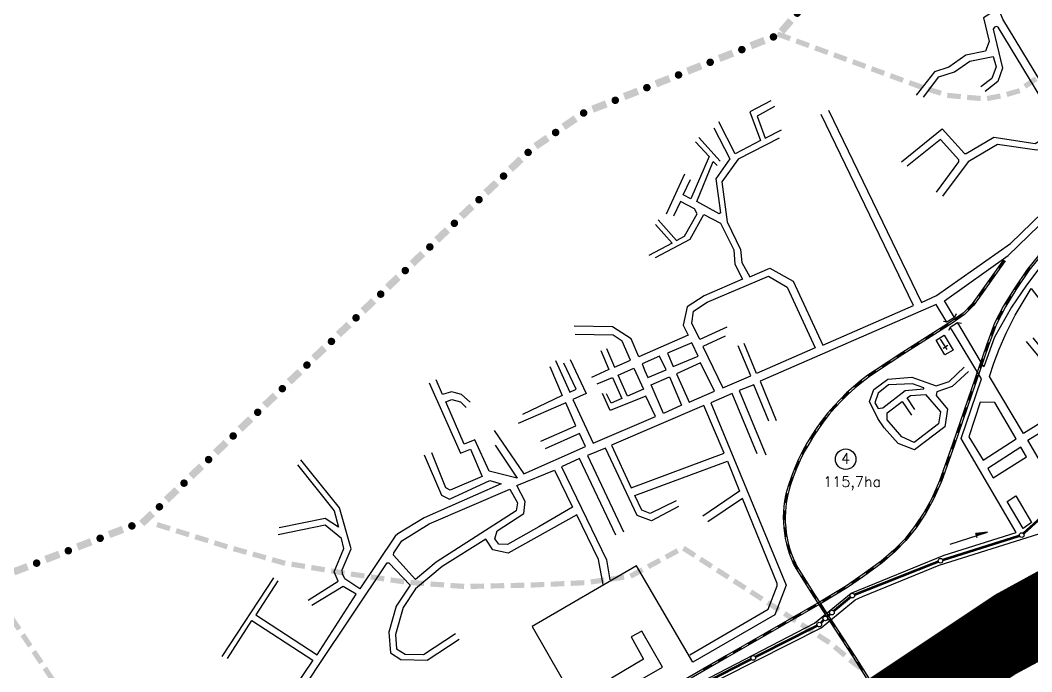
# Model space of a CAD drawing. Extents: x 673693 to 677773, y 7546493 to 7550545.
# Drawn here: x 674572 to 676251, y 7547663 to 7548745 of the extents above; entities that cross this region are included whole.
import ezdxf
from ezdxf.enums import TextEntityAlignment as Align

# ---------------------------------------------------------------- set-up
doc = ezdxf.new("R2010")
doc.units = 0
doc.header["$LTSCALE"] = 60
doc.header["$MEASUREMENT"] = 0
doc.layers.get('0').update_dxf_attribs({"linetype": 'CONTINUOUS'})
for name, color, linetype in [('ESTACAO', 5, 'CONTINUOUS'), ('HATCH', 150, 'CONTINUOUS'), ('L-FERREA', 6, 'CONTINUOUS'), ('LIMITE-BACIA', 3, 'CONTINUOUS'), ('LIMITE-PROJETO', 1, 'CONTINUOUS'), ('RIO', 4, 'CONTINUOUS'), ('RUA', 7, 'CONTINUOUS'), ('TEXTO2', 5, 'CONTINUOUS')]:
    doc.layers.add(name, color=color, linetype=linetype)
doc.styles.add('GOTHICI', font='ITALICT8.SHX', dxfattribs={"height": 1.641651})
doc.styles.get("Standard").update_dxf_attribs({"font": 'ROMANSBR.shx', "height": 3})

# ---------------------------------------------------------------- blocks, each defined once
blk = doc.blocks.new('*X3')
at = {"color": 0}
for p, q in [((676288.1, 7547846.2), (676294.7, 7547846.2)), ((676291, 7547848.1), (676293.5, 7547848.1)), ((676261.9, 7547829.4), (676305.7, 7547829.4)), ((676265.3, 7547831.2), (676304.5, 7547831.2)), ((676268.3, 7547833.1), (676303.3, 7547833.1)), ((676271.1, 7547835), (676302, 7547835)), ((676273.9, 7547836.9), (676300.8, 7547836.9)), ((676276.8, 7547838.7), (676299.6, 7547838.7)), ((676279.6, 7547840.6), (676298.4, 7547840.6)), ((676282.5, 7547842.5), (676297.2, 7547842.5)), ((676285.3, 7547844.4), (676296, 7547844.4)), ((676231, 7547812.5), (676316.6, 7547812.5)), ((676234.4, 7547814.4), (676315.4, 7547814.4)), ((676237.8, 7547816.2), (676314.2, 7547816.2)), ((676241.3, 7547818.1), (676313, 7547818.1)), ((676244.7, 7547820), (676311.8, 7547820)), ((676248.1, 7547821.9), (676310.6, 7547821.9)), ((676251.6, 7547823.7), (676309.3, 7547823.7)), ((676255, 7547825.6), (676308.1, 7547825.6)), ((676258.4, 7547827.5), (676306.9, 7547827.5)), ((676200.1, 7547795.6), (676327.6, 7547795.6)), ((676203.5, 7547797.5), (676326.4, 7547797.5)), ((676207, 7547799.4), (676325.2, 7547799.4)), ((676210.4, 7547801.2), (676323.9, 7547801.2)), ((676213.8, 7547803.1), (676322.7, 7547803.1)), ((676217.3, 7547805), (676321.5, 7547805)), ((676220.7, 7547806.9), (676320.3, 7547806.9)), ((676224.1, 7547808.7), (676319.1, 7547808.7)), ((676227.6, 7547810.6), (676317.9, 7547810.6)), ((676175.8, 7547780.6), (676337.3, 7547780.6)), ((676178.6, 7547782.5), (676336.1, 7547782.5)), ((676181.5, 7547784.4), (676334.9, 7547784.4)), ((676184.3, 7547786.2), (676333.7, 7547786.2)), ((676187.1, 7547788.1), (676332.5, 7547788.1)), ((676189.9, 7547790), (676331.2, 7547790)), ((676193.2, 7547791.9), (676330, 7547791.9)), ((676196.7, 7547793.7), (676328.8, 7547793.7)), ((676150.5, 7547763.7), (676348.3, 7547763.7)), ((676153.3, 7547765.6), (676347.1, 7547765.6)), ((676156.1, 7547767.5), (676345.8, 7547767.5)), ((676159, 7547769.4), (676344.6, 7547769.4)), ((676161.8, 7547771.2), (676343.4, 7547771.2)), ((676164.6, 7547773.1), (676342.2, 7547773.1)), ((676167.4, 7547775), (676341, 7547775)), ((676170.2, 7547776.9), (676339.8, 7547776.9)), ((676173, 7547778.7), (676338.5, 7547778.7)), ((676125.2, 7547746.9), (676359.2, 7547746.9)), ((676128, 7547748.7), (676358, 7547748.7)), ((676130.8, 7547750.6), (676356.8, 7547750.6)), ((676133.7, 7547752.5), (676355.6, 7547752.5)), ((676136.5, 7547754.4), (676354.4, 7547754.4)), ((676139.3, 7547756.2), (676353.1, 7547756.2)), ((676142.1, 7547758.1), (676351.9, 7547758.1)), ((676144.9, 7547760), (676350.7, 7547760)), ((676147.7, 7547761.9), (676349.5, 7547761.9)), ((676099.9, 7547730), (676353.5, 7547730)), ((676102.7, 7547731.9), (676356.4, 7547731.9)), ((676105.5, 7547733.7), (676359.4, 7547733.7)), ((676108.3, 7547735.6), (676362.4, 7547735.6)), ((676111.2, 7547737.5), (676365.3, 7547737.5)), ((676114, 7547739.4), (676364.1, 7547739.4)), ((676116.8, 7547741.2), (676362.9, 7547741.2)), ((676119.6, 7547743.1), (676361.7, 7547743.1)), ((676122.4, 7547745), (676360.4, 7547745)), ((676074.6, 7547713.1), (676322.9, 7547713.1)), ((676077.4, 7547715), (676326.4, 7547715)), ((676080.2, 7547716.9), (676329.8, 7547716.9)), ((676083, 7547718.7), (676333.3, 7547718.7)), ((676085.9, 7547720.6), (676336.8, 7547720.6)), ((676088.7, 7547722.5), (676340.3, 7547722.5)), ((676091.5, 7547724.4), (676343.8, 7547724.4)), ((676094.3, 7547726.2), (676347.3, 7547726.2)), ((676097.1, 7547728.1), (676350.5, 7547728.1)), ((676049.3, 7547696.2), (676291.5, 7547696.2)), ((676052.1, 7547698.1), (676294.9, 7547698.1)), ((676054.9, 7547700), (676298.4, 7547700)), ((676057.7, 7547701.9), (676301.9, 7547701.9)), ((676060.5, 7547703.7), (676305.4, 7547703.7)), ((676063.4, 7547705.6), (676308.9, 7547705.6)), ((676066.2, 7547707.5), (676312.4, 7547707.5)), ((676069, 7547709.4), (676315.9, 7547709.4)), ((676071.8, 7547711.2), (676319.4, 7547711.2)), ((676024, 7547679.4), (676260.1, 7547679.4)), ((676026.8, 7547681.2), (676263.5, 7547681.2)), ((676029.6, 7547683.1), (676267, 7547683.1)), ((676032.4, 7547685), (676270.5, 7547685)), ((676035.2, 7547686.9), (676274, 7547686.9)), ((676038.1, 7547688.7), (676277.5, 7547688.7)), ((676040.9, 7547690.6), (676281, 7547690.6)), ((676043.7, 7547692.5), (676284.5, 7547692.5)), ((676046.5, 7547694.4), (676288, 7547694.4)), ((675998.7, 7547662.5), (676228.7, 7547662.5)), ((676001.5, 7547664.4), (676232.1, 7547664.4)), ((676004.3, 7547666.2), (676235.6, 7547666.2)), ((676007.1, 7547668.1), (676239.1, 7547668.1)), ((676009.9, 7547670), (676242.6, 7547670)), ((676012.7, 7547671.9), (676246.1, 7547671.9)), ((676015.6, 7547673.7), (676249.6, 7547673.7)), ((676018.4, 7547675.6), (676253.1, 7547675.6)), ((676021.2, 7547677.5), (676256.6, 7547677.5)), ((675984.5, 7547651.2), (676211, 7547651.2)), ((675984.6, 7547653.1), (676213.8, 7547653.1)), ((675985.7, 7547649.4), (676208.3, 7547649.4)), ((675986.9, 7547647.5), (676205.5, 7547647.5)), ((675987.4, 7547655), (676216.6, 7547655)), ((675988.1, 7547645.6), (676202.8, 7547645.6)), ((675990.2, 7547656.9), (676219.3, 7547656.9)), ((675993.1, 7547658.7), (676222.1, 7547658.7)), ((675995.9, 7547660.6), (676225.2, 7547660.6)), ((675989.3, 7547643.7), (676200, 7547643.7)), ((675990.5, 7547641.9), (676197.2, 7547641.9)), ((675991.6, 7547640), (676194.5, 7547640)), ((675992.8, 7547638.1), (676191.7, 7547638.1)), ((675994, 7547636.2), (676189, 7547636.2)), ((675995.2, 7547634.4), (676186.6, 7547634.4)), ((675996.4, 7547632.5), (676184.5, 7547632.5)), ((675997.6, 7547630.6), (676182.3, 7547630.6)), ((675998.8, 7547628.7), (676180.2, 7547628.7)), ((676000, 7547626.9), (676178.1, 7547626.9)), ((676001.2, 7547625), (676175.9, 7547625)), ((676002.4, 7547623.1), (676173.8, 7547623.1)), ((676003.6, 7547621.2), (676171.7, 7547621.2)), ((676004.8, 7547619.4), (676169.5, 7547619.4)), ((676006, 7547617.5), (676167.4, 7547617.5)), ((676007.2, 7547615.6), (676165.3, 7547615.6)), ((676008.4, 7547613.7), (676163.2, 7547613.7)), ((676009.6, 7547611.9), (676161, 7547611.9)), ((676010.8, 7547610), (676158.9, 7547610)), ((676012, 7547608.1), (676156.8, 7547608.1)), ((676013.2, 7547606.2), (676154.6, 7547606.2)), ((676014.4, 7547604.4), (676152.5, 7547604.4)), ((676015.6, 7547602.5), (676150.4, 7547602.5)), ((676016.8, 7547600.6), (676148.2, 7547600.6)), ((676017.9, 7547598.7), (676146.1, 7547598.7)), ((676019.1, 7547596.9), (676144, 7547596.9)), ((676020.3, 7547595), (676141.8, 7547595)), ((676021.5, 7547593.1), (676139.7, 7547593.1)), ((676022.7, 7547591.2), (676137.6, 7547591.2)), ((676023.9, 7547589.4), (676135.4, 7547589.4)), ((676025.1, 7547587.5), (676133.3, 7547587.5)), ((676026.3, 7547585.6), (676131.2, 7547585.6)), ((676027.5, 7547583.7), (676129, 7547583.7)), ((676028.7, 7547581.9), (676126.9, 7547581.9)), ((676029.9, 7547580), (676124.4, 7547580)), ((676031.1, 7547578.1), (676121.2, 7547578.1)), ((676032.3, 7547576.2), (676118.1, 7547576.2)), ((676033.5, 7547574.4), (676115, 7547574.4)), ((676034.7, 7547572.5), (676111.9, 7547572.5)), ((676035.9, 7547570.6), (676108.8, 7547570.6)), ((676037.1, 7547568.7), (676105.7, 7547568.7)), ((676038.3, 7547566.9), (676102.6, 7547566.9)), ((676039.5, 7547565), (676099.5, 7547565)), ((676040.7, 7547563.1), (676096.3, 7547563.1)), ((676041.9, 7547561.2), (676093.2, 7547561.2)), ((676043.1, 7547559.4), (676090.1, 7547559.4)), ((676044.2, 7547557.5), (676087, 7547557.5)), ((676045.4, 7547555.6), (676083.9, 7547555.6)), ((676046.6, 7547553.7), (676080.8, 7547553.7)), ((676047.8, 7547551.9), (676077.7, 7547551.9)), ((676049, 7547550), (676074.5, 7547550)), ((676050.2, 7547548.1), (676069.8, 7547548.1)), ((676051.4, 7547546.2), (676062.6, 7547546.2)), ((676052.6, 7547544.4), (676059.7, 7547544.4)), ((676053.8, 7547542.5), (676056.7, 7547542.5))]:
    blk.add_line(p, q, dxfattribs=at)
blk = doc.blocks.new('ERASE')
at = {"layer": 'L-FERREA'}
blk.add_solid([(-0.1, 0.02), (-0.1, -0.02), (0.1, 0.02), (0.1, -0.02)], dxfattribs=at)
blk = doc.blocks.new('R3')
at = {"layer": 'LIMITE-PROJETO', "const_width": 6.23}
blk.add_lwpolyline([(-25.1, 0.3, 1), (-31.3, 0.3, 1)], format="xyb", close=True, dxfattribs=at)
at = {"layer": 'LIMITE-PROJETO'}
blk.add_solid([(12.3, 6.1), (12.2, -6.1), (-12.1, 6.3), (-12.2, -5.9)], dxfattribs=at)
blk = doc.blocks.new('G3')
at = {"layer": 'LIMITE-BACIA'}
blk.add_solid([(-11.3, -4.4), (-11.4, 4.2), (11.3, -4.3), (11.3, 4.3)], dxfattribs=at)

msp = doc.modelspace()

# ---------------------------------------------------------------- linework, layer by layer
at = {"layer": 'ESTACAO'}
for p, q in [((676115.5, 7547875.1), (676177.8, 7547894.6)), ((676177.8, 7547894.6), (676158.3, 7547892.4)), ((676160.5, 7547885.4), (676158.3, 7547892.4))]:
    msp.add_line(p, q, dxfattribs=at)
at = {"layer": 'ESTACAO', "const_width": 4.2}
for points in [[(676263.2, 7547916.1), (676237.2, 7547892.6)], [(676230.6, 7547888.8), (676103.2, 7547848.6)], [(676095.8, 7547846), (675956.7, 7547790.9)], [(675950.1, 7547787), (675922.1, 7547763.8)], [(675905.6, 7547748.9), (675900.9, 7547744.1)], [(675916.2, 7547758.8), (675911.2, 7547754.2)], [(675894.7, 7547739.6), (675792.1, 7547687.6)], [(675785.2, 7547684.1), (675684.5, 7547632.2)]]:
    msp.add_lwpolyline(points, dxfattribs=at)
at = {"layer": 'ESTACAO'}
for centre in [(676234.3, 7547890), (676099.5, 7547847.4), (675953.1, 7547789.5), (675919.1, 7547761.4), (675898.2, 7547741.4), (675908.3, 7547751.6), (675788.6, 7547685.9)]:
    msp.add_circle(centre, 3.89, dxfattribs=at)
msp.add_solid([(676158.3, 7547892.4), (676159.4, 7547888.9), (676177.8, 7547894.6)], dxfattribs=at)
at = {"layer": 'L-FERREA'}
for points in [[(676280.8, 7548377.5), (676243.4, 7548331.2), (676221.6, 7548299.2), (676204.3, 7548270.7), (676189.3, 7548241.7), (676176.1, 7548205.7), (676119.7, 7548041), (676097.9, 7547980.3), (676085.2, 7547951), (676072.3, 7547927.9), (676056.2, 7547904), (676039.6, 7547882.9), (676022.2, 7547865.1), (676000.8, 7547846.6), (675969.6, 7547823.8), (675943.4, 7547805.9), (675901.2, 7547780.5), (675744, 7547689.9), (675591.1, 7547601.5)], [(676283.3, 7548375.3), (676246.1, 7548329.3), (676224.3, 7548297.4), (676207.2, 7548269.1), (676192.3, 7548240.4), (676179.2, 7548204.6), (676122.8, 7548039.9), (676101, 7547979.1), (676088.1, 7547949.6), (676075.1, 7547926.2), (676058.9, 7547902.1), (676042.1, 7547880.8), (676024.5, 7547862.7), (676002.9, 7547844), (675971.5, 7547821.1), (675945.1, 7547803.2), (675902.8, 7547777.7), (675745.6, 7547687.1), (675592.7, 7547598.6)]]:
    msp.add_lwpolyline(points, dxfattribs=at)
for points in [[(676204.2, 7548347.2), (676152.1, 7548273.9), (676137.3, 7548258.8), (676117.2, 7548244.7), (676035.1, 7548192.9), (675991.6, 7548164.1, 0.170794), (675847, 7547973, 0.202977), (675859.7, 7547833.7), (675887.6, 7547789.6), (675954.3, 7547687.1), (676033.9, 7547561.1), (676063.4, 7547515.5, -0.19512), (676088.1, 7547385.8, -0.377873), (675959.4, 7547295.6, -0.206024), (675862.7, 7547344.1, -0.010362), (675838.8, 7547373.7, 0.002477), (675828.6, 7547386.8, 0.346438), (675747, 7547406.3), (675562.6, 7547315.1), (675417.6, 7547243.6), (675394.3, 7547230.9), (675316, 7547180.1)], [(676206.8, 7548345.3), (676154.6, 7548271.8), (676139.5, 7548256.3), (676119, 7548242), (676036.9, 7548190.1), (675993.4, 7548161.4, 0.170794), (675850.1, 7547972, 0.202804), (675862.5, 7547835.4), (675890.3, 7547791.4), (675957, 7547688.9), (676036.7, 7547562.8), (676066.1, 7547517.2, -0.195214), (676091.3, 7547385.1, -0.377823), (675959.1, 7547292.4, -0.205863), (675860.2, 7547342, -0.010362), (675836.2, 7547371.7, 0.002477), (675826, 7547384.7, 0.346242), (675748.4, 7547403.4), (675564, 7547312.2), (675419.1, 7547240.7), (675396, 7547228.1), (675317.8, 7547177.3)]]:
    msp.add_lwpolyline(points, format="xyb", dxfattribs=at)
at = {"layer": 'RIO'}
msp.add_lwpolyline([(675983.7, 7547652.5), (676190.3, 7547790.3), (676266.1, 7547831.7), (676292.8, 7547849.3), (676365.3, 7547737.5), (676348.9, 7547727.1), (676223.6, 7547659.8), (676188, 7547635.6), (676125.7, 7547580.8), (676072.5, 7547548.8), (676062.9, 7547546.4), (676054.6, 7547541.2)], close=True, dxfattribs=at)
at = {"layer": 'RUA'}
for p, q in [((676110.3, 7548198.5), (676099.6, 7548215.5)), ((676111.7, 7548205), (676103.9, 7548200))]:
    msp.add_line(p, q, dxfattribs=at)
for points in [[(676653.6, 7548711.8), (676651.9, 7548701.6), (676495.4, 7548563.7), (676379.6, 7548464), (676359, 7548489.3), (676202.8, 7548746.9), (676185.6, 7548790.4), (676183.6, 7548834.1), (676210.7, 7548899.3), (676225.9, 7548924), (676238.3, 7548942.5), (676291.2, 7548999.2), (676317.9, 7549009.9), (676417.4, 7549060.9), (676460.4, 7549071.5), (676492.1, 7549090.8), (676538, 7549100), (676587.9, 7549136.8), (676668.3, 7549143.3), (676662, 7549057.7)], [(675957.5, 7548771.8), (676172.2, 7548803.2), (676173.1, 7548787.1), (676186, 7548758.6), (676170.8, 7548748.9), (676180.5, 7548709.6), (676174.2, 7548693.5), (676141.6, 7548687), (676113.5, 7548667.4), (676089.4, 7548659.6), (676058.9, 7548620.4)], [(676034.8, 7548509.9), (676102.1, 7548565), (676139.2, 7548523.8), (676142.1, 7548523.8), (676188.3, 7548550.8), (676256.9, 7548540.6), (676297.8, 7548564.8), (676195.2, 7548733.5), (676192.3, 7548734.9), (676189.1, 7548733.8), (676186.7, 7548730.5), (676202.7, 7548665.4), (676194.7, 7548643.1), (676173.4, 7548626.7)], [(676071.5, 7548617.4), (676096.7, 7548650.9), (676122.8, 7548659.3), (676148.3, 7548677), (676186.8, 7548685), (676191.9, 7548667.6), (676184.5, 7548648.1), (676166.3, 7548634.5)], [(675817.8, 7548611.1), (675782.9, 7548593.1), (675800.9, 7548545.6), (675758.5, 7548523.3), (675731.3, 7548576.6)], [(675831.7, 7548549.2), (675763.3, 7548514.4), (675736.7, 7548476.6), (675745.1, 7548410), (675767.7, 7548364.2), (675769.8, 7548342.7), (675782.7, 7548318.9), (675815.9, 7548333.3), (675854.9, 7548311.5), (675904, 7548205.6), (676054.4, 7548271.5), (675901.3, 7548588.3)], [(675823.8, 7548601.6), (675795, 7548585.8), (675808.6, 7548549.5), (675835.3, 7548563.1)], [(675913.3, 7548595.7), (676067.8, 7548276.3), (676092.8, 7548287.7), (676215.9, 7548374.5), (676339.7, 7548494.3), (676304.2, 7548552.8), (676265.5, 7548530.5), (676259.7, 7548529.1), (676194.2, 7548538.5), (676145.5, 7548510), (676102.8, 7548453.1)], [(675722.9, 7548566.3), (675749.7, 7548515.1), (675726.4, 7548481.5), (675734.4, 7548425), (675732.3, 7548423.6), (675694.8, 7548443.9), (675722.2, 7548510.7), (675728.7, 7548503.9)], [(675692.6, 7548543.2), (675715.3, 7548518.9), (675685.1, 7548448.4), (675672.4, 7548455), (675684.2, 7548480.5)], [(675733.9, 7548511), (675698.5, 7548550.2)], [(676092.6, 7548459.3), (676130.2, 7548510.1), (676129.9, 7548513.1), (676099.4, 7548547.1), (676044.1, 7548502.6)], [(675674.4, 7548489.5), (675644.2, 7548423)], [(676122.6, 7548251.2), (676105.9, 7548278.8), (676212, 7548354.2), (676347.2, 7548485.3), (676368.1, 7548455.4), (676331.4, 7548415.6), (676299, 7548378.4), (676279.5, 7548354.3), (676242.2, 7548305.3)], [(675631, 7548413.4), (675661, 7548379), (675674.6, 7548386.6), (675695.4, 7548423.8), (675690.8, 7548431.6), (675667.9, 7548443.8), (675656.4, 7548419.6)], [(675626.4, 7548351.2), (675683.8, 7548381.5), (675706.3, 7548422.7), (675734.5, 7548408.3), (675756.1, 7548363.9), (675758, 7548340), (675770.8, 7548315), (675706.9, 7548287.5), (675679, 7548269), (675672.1, 7548238.5), (675680.6, 7548222.2), (675598.8, 7548185.8), (675585.7, 7548216.1), (675555, 7548236), (675491.2, 7548237)], [(675626.3, 7548406.1), (675653.8, 7548374.8), (675615.4, 7548354.6)], [(675744.6, 7548235.5), (675700.1, 7548214.6), (675686.4, 7548241.9), (675689.6, 7548261.7), (675712, 7548277.1), (675813.7, 7548320.3), (675844.7, 7548301.9), (675891.6, 7548201.1), (675794.2, 7548158.2), (675773.5, 7548208.3)], [(676242.2, 7548305.3), (676217.3, 7548268.4), (676189.1, 7548218.9), (676171.5, 7548169.4), (676129.7, 7548239.5), (676127.9, 7548242.5)], [(676241.7, 7548211.3), (676278, 7548167.2), (676308.6, 7548193.6), (676314.4, 7548206.5), (676315.1, 7548217.2), (676374.3, 7548143.8), (676237.5, 7548058.7), (676180.8, 7548153.6), (676187.8, 7548175.3), (676196.9, 7548198.7), (676208.5, 7548225.5), (676223.4, 7548255.1), (676249.8, 7548299.5), (676303.2, 7548230.6), (676303.4, 7548219.2), (676297, 7548199), (676279.4, 7548185.3), (676253.4, 7548217.4)], [(676110.1, 7548243.9), (676092.4, 7548272.8), (675800.2, 7548145.6), (675826.6, 7548080.4)], [(676125.5, 7548257.3), (676122.9, 7548251.4), (676110.2, 7548243.9), (676104.4, 7548244.5)], [(675673.8, 7547631.1), (675890.5, 7547743.8), (675951.2, 7547793.5), (676105.6, 7547856.6), (676225, 7547894.1), (676133.8, 7548050.3), (676167.6, 7548149.5), (676119.3, 7548229.1), (676115.7, 7548234.8)], [(676134.5, 7548241.3), (676128, 7548242.5), (676115.7, 7548234.8), (676112.7, 7548229.6)], [(675545, 7548199.7), (675558.3, 7548169), (675585, 7548180.3), (675571.1, 7548212.3), (675555.9, 7548222.2), (675493, 7548223.2)], [(675742, 7548220.1), (675704.9, 7548203.4), (675737.9, 7548134.6), (675784.4, 7548154.6), (675763.5, 7548204.2)], [(675535.7, 7548196.6), (675548.9, 7548165.1), (675520.2, 7548152)], [(675450.7, 7548169.9), (675471.6, 7548121.8), (675405.3, 7548090.4)], [(675460.2, 7548180.1), (675484.3, 7548127.4), (675494.5, 7548132.4), (675474.2, 7548175.6)], [(675484.6, 7548181.5), (675511, 7548125.4), (675489.2, 7548115), (675523.1, 7548042.7), (675626.2, 7548086.8), (675610.4, 7548120.8), (675550.8, 7548096.8), (675538.5, 7548125)], [(676146.1, 7548161.9), (676118.6, 7548136.7), (676093.6, 7548128), (676092.2, 7548121.7), (676111.2, 7548099.2), (676106.5, 7548069.6), (676056.2, 7548031.6), (676029, 7548042), (676006, 7548068.4), (675995.2, 7548083.8), (675981.5, 7548111.9), (675988.8, 7548132), (676012, 7548148.8), (676052, 7548152.4), (676092.4, 7548137.7), (676114.1, 7548145.1), (676138.8, 7548168.7)], [(675529.5, 7548141), (675555.2, 7548151.8), (675570.2, 7548117.1), (675552.5, 7548109.1), (675545.2, 7548124.7)], [(675250.6, 7548143.1), (675302.4, 7548026), (675319.2, 7548032.6), (675338.7, 7547987.4), (675285.4, 7547964.5), (675278.4, 7547968.5), (675254.7, 7548026.5)], [(675318.4, 7548110.7), (675304.5, 7548123.3), (675291.9, 7548127), (675287.6, 7548128), (675272.9, 7548123.4), (675262.3, 7548147.7)], [(675814.7, 7548079), (675789.8, 7548139.8), (675765.4, 7548130.2), (675809.5, 7548023.5)], [(675359.9, 7548039.2), (675396.5, 7547984.3), (675350.1, 7547996.2), (675326.4, 7548048.2), (675308.8, 7548040.9), (675278.4, 7548111.2), (675288.4, 7548115), (675302.4, 7548111.1), (675311.9, 7548102.1)], [(675795.1, 7548024.8), (675753.6, 7548124.9), (675718.4, 7548109.7), (675843, 7547807.1), (675824.6, 7547757.6), (675688.4, 7547679.1), (675594.8, 7547838.8), (675421.3, 7547738), (675514.6, 7547575.9)], [(676056.7, 7548098.7), (676044.2, 7548117.9), (676049.6, 7548122.1), (676074.6, 7548123.6), (676099.3, 7548094.6), (676096.4, 7548075), (676056, 7548043.6), (676035.2, 7548053.2), (676010.8, 7548081.4), (676010.8, 7548092.9), (676036, 7548112), (676051.3, 7548089.1)], [(675436.2, 7548045.8), (675494.3, 7548071.7), (675477.4, 7548109.7), (675398.3, 7548075.1)], [(675358.3, 7548063.9), (675407.7, 7547991.8), (675510.1, 7548037.1), (675500.2, 7548058.9), (675443.2, 7548033.5)], [(675664.6, 7547937.5), (675619.6, 7547913.7), (675595.8, 7547922.3), (675543.1, 7548034.2), (675513.5, 7548022.2), (675573.1, 7547895.4)], [(675242.3, 7548023.2), (675270.8, 7547956.4), (675284.1, 7547949.9), (675351.2, 7547980.6), (675370, 7547975.4), (675242.5, 7547918.7), (675198.3, 7547892), (675194.2, 7547888.2), (675135.7, 7547800.7), (675110.8, 7547817.5), (675106.7, 7547825.9), (675106, 7547832.3), (675121, 7547867.4), (675101.8, 7547935.3), (675037.3, 7548014.8)], [(675560.4, 7547890), (675499.9, 7548017.1), (675470.1, 7548003.1), (675544.9, 7547849.1), (675550.7, 7547815.7)], [(675031.7, 7548006.7), (675092.6, 7547930.2), (675100.2, 7547903), (675078.1, 7547917.8), (675001.6, 7547901.9)], [(675660.6, 7547947), (675617.3, 7547925.9), (675603.4, 7547931.4), (675592, 7547955.7), (675746, 7548012.7), (675766, 7547962.9), (675705, 7547921.6)], [(675683.3, 7547691.3), (675813.5, 7547766.7), (675828.4, 7547805.6), (675828.4, 7547809.8), (675770.9, 7547950.8), (675713.1, 7547911.8)], [(675539.2, 7547807.9), (675531.6, 7547849.6), (675495.6, 7547923.6), (675381.6, 7547860.2), (675356, 7547865.4), (675344.5, 7547883.5), (675272.4, 7547837.9), (675228, 7547800.6), (675207.2, 7547769.9), (675194.9, 7547725.1), (675196.5, 7547701.1), (675210.6, 7547692.2), (675241.3, 7547691.4), (675294, 7547726.3)], [(675049.7, 7547782.1), (675099.7, 7547813.7), (675092.7, 7547828.8), (675108.6, 7547867.5), (675105.2, 7547884.5), (675077.9, 7547906.7), (674999.8, 7547890.5)], [(674487.1, 7546914.6), (674587.1, 7546991.9), (674783.8, 7547096.7), (674824.9, 7547121), (674942.4, 7547157.2), (675000.3, 7547184.7), (675106.6, 7547218.8), (675118.6, 7547231.4), (675168.3, 7547319.7), (675165.1, 7547338.8), (675156.6, 7547353.7), (675159.6, 7547376.3), (675162.3, 7547378), (675394.3, 7547474.4), (675470.2, 7547489.7), (675499.2, 7547505.8), (675587.3, 7547539.2), (675659, 7547595.2), (675685.8, 7547626.9), (675901.3, 7547735.9), (675957.7, 7547782.5), (675969.8, 7547787.9), (676097.3, 7547839.8), (676262.7, 7547892.3)], [(675506.7, 7547586.6), (675465.8, 7547565.8), (675437.7, 7547548.9), (675130, 7547424.1), (675112.9, 7547417.5), (675109.3, 7547419.1), (674989.5, 7547551.8), (674989.4, 7547554.9), (675065.7, 7547671.9), (675180.9, 7547843.7), (675183.5, 7547844.1), (675219.1, 7547806.6), (675195.8, 7547772.1), (675183.4, 7547728.6), (675186.5, 7547694.4), (675203.3, 7547683.5), (675247.3, 7547682.4), (675300.3, 7547717.3)], [(674992.1, 7547818.9), (674906.4, 7547688.6)], [(674999.5, 7547813.8), (674962.9, 7547757.7), (675064.4, 7547690.9), (675129.4, 7547791.6), (675108, 7547804.6), (675056, 7547773.2)], [(674915.8, 7547685.2), (674956.1, 7547748.3), (675057.3, 7547682.5), (674977.1, 7547563.2), (674871, 7547510.8), (674847.4, 7547548.8)]]:
    msp.add_lwpolyline(points, dxfattribs=at)
for points in [[(676105.6, 7548222.3), (676120.3, 7548197.1), (676106.8, 7548189.6), (676092.3, 7548214)], [(675655.7, 7548169.9), (675696.9, 7548187.4), (675686.4, 7548209.1), (675646.3, 7548192.2)], [(675613.8, 7548151.9), (675644, 7548164.4), (675632.9, 7548187.1), (675604, 7548174.3), (675608.8, 7548162.9)], [(675580, 7548120.9), (675564.2, 7548155.8), (675590.6, 7548167.2), (675606.3, 7548132.5)], [(675701.2, 7548176), (675661.2, 7548157.8), (675682.2, 7548110.9), (675724.3, 7548129.3)], [(675619.2, 7548139.6), (675649.4, 7548152.6), (675669.6, 7548106), (675639.5, 7548092.1)], [(676407.5, 7548148.3), (676456.4, 7548060.9), (676300.3, 7547951.9), (676244.3, 7548047.6)], [(676003.8, 7548101.5), (676040.6, 7548129.9), (676071.6, 7548133), (676071.6, 7548134.8), (676053.2, 7548141.4), (676013.2, 7548139.5), (675996, 7548125.8), (675990.4, 7548109.9), (675995.9, 7548100.4), (675999.4, 7548100.8)], [(675586, 7547968.7), (675740.3, 7548026), (675706.6, 7548105.4), (675553.5, 7548039.4)], [(676170.1, 7548014.4), (676225.1, 7548049.6), (676189.7, 7548110.2), (676165.2, 7548110.5), (676146.5, 7548053.3)], [(676187.1, 7547985.3), (676242.1, 7548019.8), (676233.1, 7548036), (676178, 7548000.4)], [(675432.4, 7547903.8), (675380.5, 7547874.2), (675366, 7547875.1), (675359.5, 7547883.9), (675363.3, 7547896.9), (675407.6, 7547925.6), (675409.8, 7547945.6), (675396.3, 7547972.2), (675458.8, 7547998), (675488.6, 7547936.5)], [(675250.3, 7547908.5), (675384.6, 7547966.4), (675397, 7547943.6), (675395, 7547930.2), (675262.3, 7547845), (675228.1, 7547816.2), (675191.5, 7547856.5), (675191.8, 7547860.6), (675205.3, 7547880.4)], [(676224.4, 7547955), (676250.5, 7547910.8), (676236.7, 7547900.8), (676210.4, 7547945.7)], [(675566.7, 7547629.4), (675637.7, 7547670.4), (675603.5, 7547730.2), (675585.8, 7547721.1), (675606.4, 7547684.1), (675553, 7547652.6), (675556.1, 7547645.8), (675514, 7547621.9), (675521.1, 7547610.6), (675563.6, 7547634.3)]]:
    msp.add_lwpolyline(points, close=True, dxfattribs=at)
at = {"layer": 'TEXTO2'}
msp.add_circle((675942.1, 7548016), 17, dxfattribs=at)

# ---------------------------------------------------------------- block references
at = {"layer": 'HATCH'}
msp.add_blockref('*X3', (0, 0), dxfattribs=at)
at = {"layer": 'L-FERREA', "xscale": 81.5445660608125, "yscale": 81.5445660608125, "zscale": 81.5445660608125}
for p, rotation in [((676200.8, 7548339.7), 234.6532106239795), ((676243.1, 7548327.9), 235.6772838646862), ((676184.3, 7548316.4), 234.6532106239795), ((676167.8, 7548293.1), 234.6532106239795), ((676227, 7548304.3), 235.6772838646862), ((676211.9, 7548280.1), 238.8363035922013), ((676150.8, 7548270.2), 225.6024799629586), ((676129.6, 7548251.4), 214.8296055305026), ((676198.1, 7548255.1), 242.5934925739644), ((676105.8, 7548235.6), 212.2864990677117), ((676186.4, 7548229.1), 249.9336748519834), ((676081.6, 7548220.3), 212.2864990677117), ((676057.5, 7548205.1), 212.2864990677117), ((676176.7, 7548202.3), 251.0910727359033), ((676033.4, 7548189.8), 213.4917507297429), ((676167.4, 7548175.3), 251.0910727359033), ((676009.6, 7548174.1), 213.4917507297429), ((675985.9, 7548158.2), 214.7747951023796), ((676158.2, 7548148.3), 251.0910727359033), ((675963.1, 7548141), 219.3252359955629), ((675941.8, 7548122.1), 223.8756768887461), ((676148.9, 7548121.3), 251.0910727359033), ((675922, 7548101.5), 228.4261177819293), ((676139.7, 7548094.3), 251.0910727359033), ((675903.9, 7548079.4), 232.9765586751126), ((676130.4, 7548067.3), 251.0910727359033), ((675887.7, 7548056), 237.5269995682957), ((676121.2, 7548040.3), 250.2667369134775), ((675873.3, 7548031.3), 242.0774404614789), ((676111.6, 7548013.4), 250.2667369134775), ((675861, 7548005.6), 246.6278813546623), ((675850.7, 7547979), 251.1783222478455), ((676101.9, 7547986.6), 250.2667369134775), ((676091, 7547960.2), 246.4844664535748), ((675843.2, 7547951.5), 259.2712328248142), ((675840.2, 7547923.1), 268.4698279386335), ((676078, 7547934.8), 240.8809473242734), ((676062.7, 7547910.8), 236.0219361157562), ((675841.7, 7547894.7), 277.6684230524529), ((676045.6, 7547887.9), 231.7769461609501), ((675847.8, 7547866.8), 286.8670181662722), ((676026.3, 7547867), 225.7264851895549), ((675858.2, 7547840.3), 296.0656132800916), ((676005, 7547848), 220.8644977665116), ((675982.2, 7547830.9), 216.2021601997356), ((675872.9, 7547815.8), 302.2864990677117), ((675958.8, 7547814.5), 214.1943796608568), ((675888.2, 7547791.7), 302.2864990677117), ((675934.9, 7547798.9), 211.0553427121419), ((675910.5, 7547784.2), 211.0553427121419), ((675885.8, 7547769.8), 209.9439251506681), ((675903.7, 7547767.8), 303.0577610814101), ((675836.4, 7547741.3), 209.9439251506681), ((675861.1, 7547755.5), 209.9439251506681), ((675919.3, 7547743.9), 303.0577610814101), ((675811.6, 7547727), 209.9439251506681), ((675786.9, 7547712.8), 209.9439251506681), ((675934.9, 7547719.9), 303.0577610814101), ((675762.2, 7547698.6), 209.9439251506681), ((675950.4, 7547696), 303.0577610814101), ((675737.5, 7547684.3), 210.0523498451959), ((675965.8, 7547672), 302.2864990677117), ((675712.8, 7547670), 210.0523498451959)]:
    msp.add_blockref('ERASE', p, dxfattribs=dict(at, rotation=rotation))
at = {"layer": 'LIMITE-PROJETO', "xscale": 1.0000005, "yscale": 1.0000005, "zscale": 1.0000005}
for name, p, rotation in [('R3', (675843.2, 7548735.5), 229.859432998582), ('R3', (675795.9, 7548707.2), 201.8450324680816), ('G3', (675839.4, 7548718.4), 339.7467096947204), ('R3', (675743.4, 7548686.1), 201.8450324680816), ('G3', (675870.6, 7548706.9), 339.7467096947204), ('G3', (675901.9, 7548695.3), 339.7467096947204), ('G3', (675933.1, 7548683.8), 339.7467096947204), ('R3', (675690.8, 7548665.1), 201.8450324680816), ('G3', (675964.4, 7548672.3), 339.7467096947204), ('R3', (675638.3, 7548644), 201.8450324680816), ('G3', (675995.6, 7548660.8), 339.7467096947204), ('G3', (676026.8, 7548649.2), 339.7467096947204), ('R3', (675585.7, 7548622.9), 201.8450324680816), ('G3', (676058.1, 7548637.7), 339.7467096947204), ('G3', (676248.8, 7548641.6), 34.45761006644447), ('R3', (675533.2, 7548601.9), 201.8450324680816), ('G3', (676089.7, 7548627.2), 342.6591425273626), ('G3', (676121.9, 7548619.3), 353.9906118326599), ('G3', (676155, 7548616.1), 354.9092254876048), ('G3', (676188, 7548617.2), 10.36398847579086), ('G3', (676220.3, 7548625), 15.8061702068091), ('R3', (675483.7, 7548575.1), 214.8129920305777), ('R3', (675437.2, 7548542.8), 214.8129920305777), ('R3', (675394.3, 7548506.2), 223.8758544242939), ('R3', (675353.5, 7548466.9), 223.8758544242939), ('R3', (675312.7, 7548427.7), 223.8758544242939), ('R3', (675271.9, 7548388.5), 223.8758544242939), ('R3', (675231.1, 7548349.2), 223.8758544242939), ('R3', (675190.3, 7548310), 223.8758544242939), ('R3', (675149.5, 7548270.8), 223.8758544242939), ('R3', (675108.6, 7548231.5), 223.8758544242939), ('R3', (675067.8, 7548192.3), 223.8758544242939), ('R3', (675027, 7548153), 223.8758544242939), ('R3', (674986.2, 7548113.8), 223.8758544242939), ('R3', (674945.4, 7548074.6), 223.8758544242939), ('R3', (674904.6, 7548035.3), 223.8758544242939), ('R3', (674863.8, 7547996.1), 223.8758544242939), ('R3', (674823, 7547956.9), 223.8758544242939), ('R3', (674782.2, 7547917.6), 223.8758544242939), ('R3', (674730.6, 7547895.3), 201.3426345907962), ('G3', (674809.4, 7547904.1), 342.4360977269616), ('G3', (674841.2, 7547894), 342.4360977269616), ('R3', (674677.9, 7547874.7), 201.3426345907962), ('G3', (674872.9, 7547884), 342.4360977269616), ('G3', (674904.7, 7547873.9), 342.4360977269616), ('R3', (674625.1, 7547854), 201.3426345907962), ('G3', (674936.6, 7547864.5), 344.0904328981293), ('G3', (675653.3, 7547858.7), 28.28688820415326), ('G3', (675682.2, 7547862.2), 327.1332205186519), ('R3', (674572.4, 7547833.4), 201.3426345907962), ('G3', (674968.6, 7547855.4), 344.0904328981293), ('G3', (675000.6, 7547846.2), 344.0904328981293), ('G3', (675624, 7547842.9), 28.28688820415326), ('G3', (675710.1, 7547844.1), 327.1332205186519), ('G3', (675033.3, 7547839.8), 350.4283452533986), ('G3', (675066.1, 7547834.3), 350.4283452533986), ('G3', (675099, 7547828.7), 350.4283452533986), ('G3', (675131.9, 7547823.7), 351.6238820173031), ('G3', (675594.7, 7547827.1), 28.28688820415326), ('G3', (675738.1, 7547826), 327.1332205186519), ('G3', (675164.8, 7547818.9), 351.6238820173031), ('G3', (675197.8, 7547814), 351.6238820173031), ('G3', (675230.8, 7547810.5), 355.821741893013), ('G3', (675264.1, 7547808), 355.821741893013), ('G3', (675463.7, 7547808.9), 2.525780377193986), ('G3', (675496.9, 7547810.4), 2.525780377193986), ('G3', (675530, 7547813.8), 8.056418606044135), ('G3', (675563, 7547818.5), 8.056418606044135), ('G3', (675766.1, 7547808), 327.1332205186519), ('G3', (675297.3, 7547805.6), 355.821741893013), ('G3', (675330.5, 7547805.1), 1.232677746112554), ('G3', (675363.8, 7547805.8), 1.232677746112554), ('G3', (675397.1, 7547806.5), 1.232677746112554), ('G3', (675430.4, 7547807.5), 2.525780377193986), ('G3', (675794, 7547789.9), 327.1332205186519), ('G3', (675822, 7547771.8), 327.1332205186519), ('G3', (675850, 7547753.7), 327.1332205186519), ('G3', (674563.6, 7547742.9), 303.5335836959279), ('G3', (675877.9, 7547735.7), 327.1332205186519), ('G3', (674582, 7547715.1), 303.5335836959279), ('G3', (675905.8, 7547717.5), 326.8013272916743), ('G3', (674600.4, 7547687.4), 303.5335836959279), ('G3', (675932.3, 7547697.4), 319.8568131379602), ('G3', (675957.8, 7547676), 322.8986480919511), ('G3', (674618.8, 7547659.6), 303.5335836959279)]:
    msp.add_blockref(name, p, dxfattribs=dict(at, rotation=rotation))

# ---------------------------------------------------------------- texts
at = {"layer": 'RIO', "style": 'GOTHICI'}
msp.add_text('RIO', height=27, rotation=36.5046, dxfattribs=at).set_placement((676106.6, 7547628.6))
at = {"layer": 'TEXTO2'}
msp.add_text('4', height=17.5, dxfattribs=at).set_placement((675942, 7548008.4), align=Align.CENTER)
msp.add_text('115,7ha', height=17.5, dxfattribs=at).set_placement((675904.9, 7547969.9))

doc.saveas('drawing.dxf')
